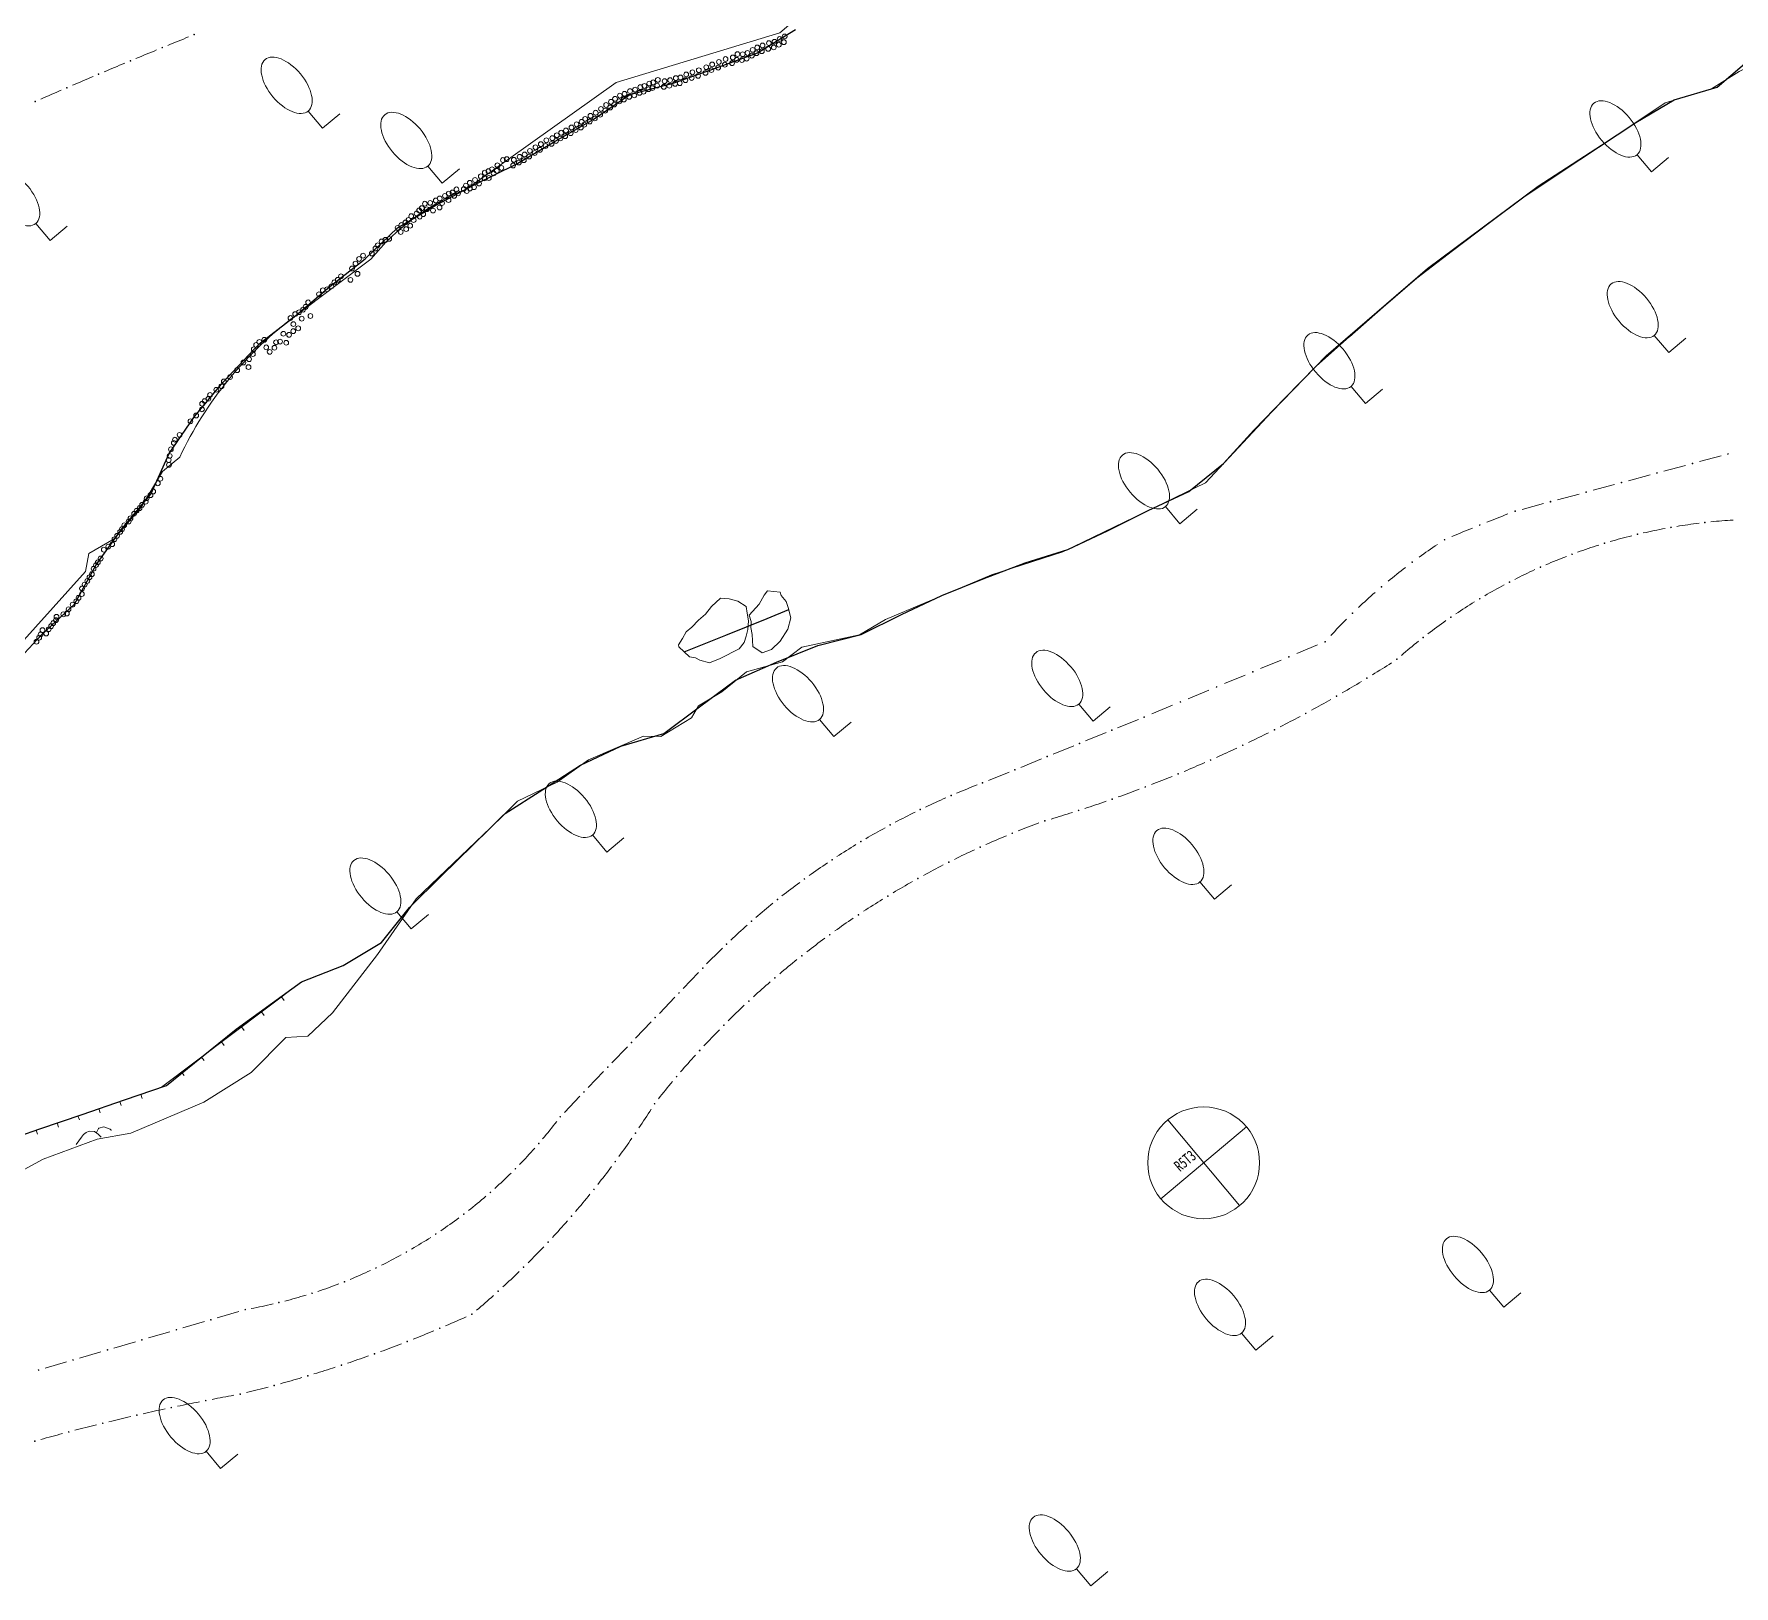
# Model space of a CAD drawing. Header units: metres. Extents: x -10443 to -4073, y -33280 to -26846.
# Drawn here: x -7285.17 to -7247.16, y -29008 to -28973.3 of the extents above; entities that cross this region are included whole.
import ezdxf
from ezdxf.enums import TextEntityAlignment as Align

# ---------------------------------------------------------------- set-up
doc = ezdxf.new("R2010")
doc.units = ezdxf.units.M
doc.header["$MEASUREMENT"] = 0
doc.linetypes.add('CONTINUOUS_1', pattern=[0])
doc.linetypes.add('CONTINUOUS_2', pattern=[0])
for name, color, linetype in [('R6護岸構造(不明)', 224, 'CONTINUOUS'), ('R6護岸構造(杭1列空洞有)', 2, 'CONTINUOUS'), ('R6護岸構造(杭2列目空洞有)', 1, 'CONTINUOUS'), ('R6護岸構造(矢板留)', 3, 'CONTINUOUS'), ('R6護岸構造(石組・玉石)', 5, 'CONTINUOUS')]:
    doc.layers.add(name, color=color, linetype=linetype)
for name, color, linetype, lineweight in [('園路', 241, 'CONTINUOUS_2', 18), ('基準点', 254, 'CONTINUOUS_2', 18), ('木', 254, 'CONTINUOUS_2', 18), ('木材', 241, 'CONTINUOUS_2', 18), ('石', 241, 'CONTINUOUS_2', 18), ('護岸', 241, 'CONTINUOUS_2', 18)]:
    doc.layers.add(name, color=color, linetype=linetype, lineweight=lineweight)
doc.styles.add('MS Gothic', font='MS Gothic.ttf')

msp = doc.modelspace()

# ---------------------------------------------------------------- hatches: boundary and pattern name
at = {"layer": '園路', "linetype": 'CONTINUOUS_1', "lineweight": 18}
for points in [[(-7281.582, -28973.318, 1), (-7281.597, -28973.318, 1)], [(-7282.297, -28973.608, 1), (-7282.312, -28973.608, 1)], [(-7283.72, -28974.202, 1), (-7283.735, -28974.202, 1)], [(-7283.009, -28973.903, 1), (-7283.024, -28973.903, 1)], [(-7284.429, -28974.505, 1), (-7284.444, -28974.505, 1)], [(-7285.137, -28974.812, 1), (-7285.152, -28974.812, 1)], [(-7248.081, -28982.905, 1), (-7248.096, -28982.905, 1)], [(-7247.287, -28982.692, 1), (-7247.302, -28982.692, 1)], [(-7249.667, -28983.332, 1), (-7249.682, -28983.332, 1)], [(-7248.874, -28983.118, 1), (-7248.889, -28983.118, 1)], [(-7250.461, -28983.545, 1), (-7250.476, -28983.545, 1)], [(-7252.048, -28983.971, 1), (-7252.063, -28983.971, 1)], [(-7251.254, -28983.758, 1), (-7251.269, -28983.758, 1)], [(-7252.84, -28984.281, 1), (-7252.855, -28984.281, 1)], [(-7249.311, -28984.488, 1), (-7249.326, -28984.488, 1)], [(-7248.561, -28984.332, 1), (-7248.576, -28984.332, 1)], [(-7247.804, -28984.223, 1), (-7247.819, -28984.223, 1)], [(-7253.624, -28984.609, 1), (-7253.639, -28984.609, 1)], [(-7250.049, -28984.688, 1), (-7250.064, -28984.688, 1)], [(-7254.346, -28985.112, 1), (-7254.361, -28985.112, 1)], [(-7251.482, -28985.223, 1), (-7251.497, -28985.223, 1)], [(-7250.774, -28984.934, 1), (-7250.789, -28984.934, 1)], [(-7252.172, -28985.555, 1), (-7252.187, -28985.555, 1)], [(-7255.034, -28985.661, 1), (-7255.049, -28985.661, 1)], [(-7252.84, -28985.928, 1), (-7252.855, -28985.928, 1)], [(-7255.684, -28986.254, 1), (-7255.699, -28986.254, 1)], [(-7253.484, -28986.342, 1), (-7253.499, -28986.342, 1)], [(-7256.294, -28986.889, 1), (-7256.309, -28986.889, 1)], [(-7254.101, -28986.794, 1), (-7254.116, -28986.794, 1)], [(-7257.104, -28987.226, 1), (-7257.119, -28987.226, 1)], [(-7254.69, -28987.282, 1), (-7254.705, -28987.282, 1)], [(-7258.722, -28987.899, 1), (-7258.737, -28987.899, 1)], [(-7257.913, -28987.562, 1), (-7257.928, -28987.562, 1)], [(-7255.359, -28987.703, 1), (-7255.374, -28987.703, 1)], [(-7259.532, -28988.235, 1), (-7259.547, -28988.235, 1)], [(-7256.039, -28988.105, 1), (-7256.054, -28988.105, 1)], [(-7260.341, -28988.572, 1), (-7260.356, -28988.572, 1)], [(-7256.729, -28988.49, 1), (-7256.744, -28988.49, 1)], [(-7261.064, -28988.867, 1), (-7261.079, -28988.867, 1)], [(-7257.429, -28988.856, 1), (-7257.444, -28988.856, 1)], [(-7261.787, -28989.161, 1), (-7261.802, -28989.161, 1)], [(-7258.138, -28989.204, 1), (-7258.153, -28989.204, 1)], [(-7263.233, -28989.75, 1), (-7263.248, -28989.75, 1)], [(-7262.51, -28989.456, 1), (-7262.525, -28989.456, 1)], [(-7258.856, -28989.534, 1), (-7258.871, -28989.534, 1)], [(-7263.955, -28990.045, 1), (-7263.97, -28990.045, 1)], [(-7260.317, -28990.136, 1), (-7260.332, -28990.136, 1)], [(-7259.582, -28989.844, 1), (-7259.597, -28989.844, 1)], [(-7264.658, -28990.327, 1), (-7264.673, -28990.327, 1)], [(-7261.058, -28990.408, 1), (-7261.073, -28990.408, 1)], [(-7265.346, -28990.64, 1), (-7265.361, -28990.64, 1)], [(-7262.562, -28990.893, 1), (-7262.577, -28990.893, 1)], [(-7261.807, -28990.66, 1), (-7261.822, -28990.66, 1)], [(-7266.02, -28990.984, 1), (-7266.035, -28990.984, 1)], [(-7263.29, -28991.172, 1), (-7263.305, -28991.172, 1)], [(-7266.678, -28991.358, 1), (-7266.693, -28991.358, 1)], [(-7264.007, -28991.481, 1), (-7264.022, -28991.481, 1)], [(-7267.318, -28991.762, 1), (-7267.333, -28991.762, 1)], [(-7264.71, -28991.817, 1), (-7264.725, -28991.817, 1)], [(-7267.94, -28992.193, 1), (-7267.955, -28992.193, 1)], [(-7265.4, -28992.182, 1), (-7265.415, -28992.182, 1)], [(-7268.541, -28992.653, 1), (-7268.556, -28992.653, 1)], [(-7266.074, -28992.574, 1), (-7266.089, -28992.574, 1)], [(-7269.121, -28993.139, 1), (-7269.136, -28993.139, 1)], [(-7266.732, -28992.993, 1), (-7266.747, -28992.993, 1)], [(-7267.372, -28993.438, 1), (-7267.387, -28993.438, 1)], [(-7269.679, -28993.65, 1), (-7269.694, -28993.65, 1)], [(-7267.995, -28993.908, 1), (-7268.01, -28993.908, 1)], [(-7270.213, -28994.186, 1), (-7270.228, -28994.186, 1)], [(-7270.743, -28994.74, 1), (-7270.758, -28994.74, 1)], [(-7268.598, -28994.403, 1), (-7268.613, -28994.403, 1)], [(-7269.18, -28994.921, 1), (-7269.195, -28994.921, 1)], [(-7271.274, -28995.293, 1), (-7271.289, -28995.293, 1)], [(-7269.741, -28995.463, 1), (-7269.756, -28995.463, 1)], [(-7271.805, -28995.847, 1), (-7271.82, -28995.847, 1)], [(-7270.281, -28996.027, 1), (-7270.296, -28996.027, 1)], [(-7272.335, -28996.401, 1), (-7272.35, -28996.401, 1)], [(-7270.797, -28996.611, 1), (-7270.812, -28996.611, 1)], [(-7272.866, -28996.955, 1), (-7272.881, -28996.955, 1)], [(-7271.289, -28997.216, 1), (-7271.304, -28997.216, 1)], [(-7273.397, -28997.508, 1), (-7273.412, -28997.508, 1)], [(-7273.879, -28998.107, 1), (-7273.894, -28998.107, 1)], [(-7271.715, -28997.872, 1), (-7271.73, -28997.872, 1)], [(-7272.168, -28998.511, 1), (-7272.183, -28998.511, 1)], [(-7274.401, -28998.671, 1), (-7274.416, -28998.671, 1)], [(-7274.961, -28999.198, 1), (-7274.976, -28999.198, 1)], [(-7272.645, -28999.131, 1), (-7272.66, -28999.131, 1)], [(-7275.555, -28999.686, 1), (-7275.57, -28999.686, 1)], [(-7273.146, -28999.731, 1), (-7273.161, -28999.731, 1)], [(-7276.182, -29000.131, 1), (-7276.197, -29000.131, 1)], [(-7273.67, -29000.312, 1), (-7273.685, -29000.312, 1)], [(-7276.837, -29000.533, 1), (-7276.852, -29000.533, 1)], [(-7278.224, -29001.196, 1), (-7278.239, -29001.196, 1)], [(-7277.519, -29000.888, 1), (-7277.534, -29000.888, 1)], [(-7274.217, -29000.872, 1), (-7274.232, -29000.872, 1)], [(-7278.948, -29001.454, 1), (-7278.963, -29001.454, 1)], [(-7274.785, -29001.409, 1), (-7274.8, -29001.409, 1)], [(-7280.44, -29001.819, 1), (-7280.455, -29001.819, 1)], [(-7279.688, -29001.662, 1), (-7279.703, -29001.662, 1)], [(-7275.374, -29001.924, 1), (-7275.389, -29001.924, 1)], [(-7281.981, -29002.27, 1), (-7281.996, -29002.27, 1)], [(-7281.211, -29002.045, 1), (-7281.226, -29002.045, 1)], [(-7276.092, -29002.238, 1), (-7276.107, -29002.238, 1)], [(-7283.522, -29002.721, 1), (-7283.537, -29002.721, 1)], [(-7282.752, -29002.495, 1), (-7282.767, -29002.495, 1)], [(-7276.818, -29002.533, 1), (-7276.833, -29002.533, 1)], [(-7284.292, -29002.946, 1), (-7284.307, -29002.946, 1)], [(-7278.293, -29003.063, 1), (-7278.308, -29003.063, 1)], [(-7277.552, -29002.808, 1), (-7277.567, -29002.808, 1)], [(-7285.063, -29003.171, 1), (-7285.078, -29003.171, 1)], [(-7279.793, -29003.515, 1), (-7279.808, -29003.515, 1)], [(-7279.04, -29003.299, 1), (-7279.055, -29003.299, 1)], [(-7281.325, -29003.854, 1), (-7281.34, -29003.854, 1)], [(-7280.552, -29003.71, 1), (-7280.567, -29003.71, 1)], [(-7282.863, -29004.179, 1), (-7282.878, -29004.179, 1)], [(-7282.095, -29004.01, 1), (-7282.11, -29004.01, 1)], [(-7284.389, -29004.555, 1), (-7284.404, -29004.555, 1)], [(-7283.627, -29004.36, 1), (-7283.642, -29004.36, 1)], [(-7285.147, -29004.761, 1), (-7285.162, -29004.761, 1)]]:
    msp.add_hatch(color=256, dxfattribs=at).paths.add_polyline_path(points, flags=0)

# ---------------------------------------------------------------- linework, layer by layer
at = {"layer": 'R6護岸構造(不明)', "linetype": 'ByBlock'}
msp.add_lwpolyline([(-7279.189, -28994.491), (-7278.258, -28994.129), (-7277.4, -28993.614), (-7276.775, -28992.834), (-7276.068, -28992.127), (-7275.353, -28991.427), (-7274.639, -28990.727), (-7273.793, -28990.195), (-7272.955, -28989.648), (-7272.049, -28989.225), (-7271.09, -28988.942), (-7270.288, -28988.344), (-7269.486, -28987.747), (-7268.569, -28987.348), (-7267.643, -28986.97), (-7266.674, -28986.725), (-7265.777, -28986.283), (-7264.873, -28985.854), (-7263.946, -28985.481), (-7263.012, -28985.124), (-7262.057, -28984.826), (-7261.153, -28984.399), (-7260.256, -28983.957), (-7259.352, -28983.53), (-7258.573, -28982.902), (-7257.899, -28982.163), (-7257.201, -28981.447), (-7256.504, -28980.73), (-7255.758, -28980.065), (-7255.007, -28979.404), (-7254.25, -28978.751), (-7253.457, -28978.142), (-7252.657, -28977.542), (-7251.857, -28976.942), (-7251.026, -28976.386), (-7250.191, -28975.835), (-7249.359, -28975.28), (-7248.495, -28974.776), (-7247.537, -28974.491), (-7246.927, -28973.968)], dxfattribs=at)
at = {"layer": 'R6護岸構造(杭1列空洞有)', "linetype": 'ByBlock'}
msp.add_lwpolyline([(-7285.679, -28987.46), (-7284.994, -28986.731), (-7284.264, -28986.048), (-7283.784, -28985.171), (-7283.198, -28984.361), (-7282.558, -28983.592), (-7282.151, -28982.679), (-7281.584, -28981.855), (-7280.942, -28981.088), (-7280.258, -28980.359), (-7280.108, -28980.208)], dxfattribs=at)
at = {"layer": 'R6護岸構造(杭2列目空洞有)', "linetype": 'ByBlock'}
msp.add_lwpolyline([(-7280.108, -28980.208), (-7279.316, -28979.597), (-7278.555, -28978.948), (-7277.77, -28978.329), (-7277.045, -28977.64), (-7276.184, -28977.131), (-7275.303, -28976.659), (-7274.406, -28976.217), (-7273.54, -28975.717), (-7272.673, -28975.217), (-7271.846, -28974.656), (-7270.878, -28974.405), (-7269.937, -28974.066), (-7268.998, -28973.724), (-7268.145, -28973.201)], dxfattribs=at)
at = {"layer": 'R6護岸構造(矢板留)', "linetype": 'ByBlock'}
msp.add_lwpolyline([(-7299.384, -29003.672), (-7298.028, -29002.203), (-7296.028, -29002.203), (-7293.849, -28999.341), (-7292.851, -28999.288), (-7291.852, -28999.236), (-7290.853, -28999.185), (-7289.855, -28999.134), (-7288.888, -28998.876), (-7287.923, -28998.617), (-7286.956, -28998.362), (-7285.989, -28998.106), (-7285.043, -28997.782), (-7284.098, -28997.455), (-7283.152, -28997.131), (-7282.206, -28996.806), (-7281.429, -28996.176), (-7280.651, -28995.549), (-7279.841, -28994.962), (-7279.189, -28994.491)], dxfattribs=at)
at = {"layer": 'R6護岸構造(石組・玉石)', "linetype": 'ByBlock'}
msp.add_lwpolyline([(-7270.634, -28987.113), (-7269.706, -28986.74), (-7268.779, -28986.367), (-7268.295, -28986.172)], dxfattribs=at)
at = {"layer": '園路', "linetype": 'CONTINUOUS_1', "lineweight": 18}
for p, q in [((-7248.243, -28982.947), (-7248.726, -28983.077)), ((-7247.45, -28982.734), (-7247.933, -28982.863)), ((-7249.037, -28983.16), (-7249.52, -28983.29)), ((-7250.624, -28983.587), (-7251.106, -28983.716)), ((-7249.83, -28983.373), (-7250.313, -28983.503)), ((-7251.417, -28983.8), (-7251.9, -28983.93)), ((-7256.476, -28986.961), (-7256.937, -28987.153)), ((-7257.285, -28987.298), (-7257.747, -28987.49)), ((-7258.094, -28987.634), (-7258.556, -28987.826)), ((-7258.904, -28987.971), (-7259.365, -28988.163)), ((-7260.479, -28988.625), (-7260.942, -28988.814)), ((-7259.713, -28988.308), (-7260.175, -28988.5)), ((-7261.201, -28988.92), (-7261.664, -28989.108)), ((-7261.924, -28989.214), (-7262.387, -28989.403)), ((-7263.37, -28989.803), (-7263.833, -28989.992)), ((-7262.647, -28989.509), (-7263.11, -28989.697)), ((-7270.313, -28994.282), (-7270.659, -28994.643)), ((-7279.637, -28994.828), (-7279.576, -28994.908)), ((-7270.843, -28994.836), (-7271.189, -28995.197)), ((-7280.531, -28995.5), (-7280.471, -28995.58)), ((-7280.084, -28995.164), (-7280.024, -28995.244)), ((-7271.374, -28995.39), (-7271.72, -28995.751)), ((-7280.978, -28995.836), (-7280.918, -28995.916)), ((-7281.425, -28996.173), (-7281.365, -28996.253)), ((-7271.905, -28995.943), (-7272.25, -28996.304)), ((-7281.872, -28996.509), (-7281.812, -28996.589)), ((-7272.435, -28996.497), (-7272.781, -28996.858)), ((-7282.787, -28997.005), (-7282.755, -28997.1)), ((-7283.722, -28997.326), (-7283.69, -28997.42)), ((-7283.255, -28997.165), (-7283.222, -28997.26)), ((-7272.966, -28997.051), (-7273.312, -28997.412)), ((-7285.126, -28997.806), (-7285.093, -28997.901)), ((-7284.658, -28997.646), (-7284.626, -28997.741)), ((-7284.19, -28997.486), (-7284.158, -28997.58)), ((-7280.593, -29001.862), (-7281.073, -29002.002)), ((-7282.134, -29002.313), (-7282.614, -29002.453)), ((-7281.363, -29002.087), (-7281.843, -29002.228)), ((-7282.904, -29002.538), (-7283.384, -29002.678)), ((-7284.445, -29002.989), (-7284.925, -29003.129)), ((-7283.675, -29002.763), (-7284.155, -29002.904))]:
    msp.add_line(p, q, dxfattribs=at)
at = {"layer": '園路', "linetype": 'CONTINUOUS_1', "lineweight": 18, "flags": 128}
msp.add_lwpolyline([(-7293.846, -28999.34), (-7289.877, -28999.135), (-7286.061, -28998.126), (-7282.319, -28996.845), (-7279.189, -28994.491)], dxfattribs=at)
at = {"layer": '園路', "linetype": 'CONTINUOUS_1', "lineweight": 18}
for centre in [(-7281.59, -28973.318), (-7282.304, -28973.608), (-7283.728, -28974.202), (-7283.017, -28973.903), (-7284.437, -28974.505), (-7285.144, -28974.812), (-7248.088, -28982.905), (-7247.295, -28982.692), (-7249.675, -28983.332), (-7248.882, -28983.118), (-7250.468, -28983.545), (-7252.055, -28983.971), (-7251.262, -28983.758), (-7252.847, -28984.281), (-7249.318, -28984.488), (-7248.569, -28984.332), (-7247.811, -28984.223), (-7253.631, -28984.609), (-7250.057, -28984.688), (-7254.354, -28985.112), (-7251.49, -28985.223), (-7250.781, -28984.934), (-7252.179, -28985.555), (-7255.042, -28985.661), (-7252.847, -28985.928), (-7255.692, -28986.254), (-7253.491, -28986.342), (-7256.302, -28986.889), (-7254.109, -28986.794), (-7257.111, -28987.226), (-7254.698, -28987.282), (-7258.73, -28987.899), (-7257.92, -28987.562), (-7255.367, -28987.703), (-7259.539, -28988.235), (-7256.046, -28988.105), (-7260.349, -28988.572), (-7256.736, -28988.49), (-7261.072, -28988.867), (-7257.436, -28988.856), (-7261.794, -28989.161), (-7258.145, -28989.204), (-7263.24, -28989.75), (-7262.517, -28989.456), (-7258.864, -28989.534), (-7263.963, -28990.045), (-7260.324, -28990.136), (-7259.59, -28989.844), (-7264.665, -28990.327), (-7261.066, -28990.408), (-7265.354, -28990.64), (-7262.569, -28990.893), (-7261.814, -28990.66), (-7266.028, -28990.984), (-7263.298, -28991.172), (-7266.685, -28991.358), (-7264.014, -28991.481), (-7267.326, -28991.762), (-7264.718, -28991.817), (-7267.947, -28992.193), (-7265.407, -28992.182), (-7268.548, -28992.653), (-7266.081, -28992.574), (-7269.129, -28993.139), (-7266.739, -28992.993), (-7267.38, -28993.438), (-7269.686, -28993.65), (-7268.002, -28993.908), (-7270.22, -28994.186), (-7270.751, -28994.74), (-7268.605, -28994.403), (-7269.188, -28994.921), (-7271.282, -28995.293), (-7269.749, -28995.463), (-7271.812, -28995.847), (-7270.288, -28996.027), (-7272.343, -28996.401), (-7270.804, -28996.611), (-7272.874, -28996.955), (-7271.296, -28997.216), (-7273.404, -28997.508), (-7273.886, -28998.107), (-7271.723, -28997.872), (-7272.175, -28998.511), (-7274.408, -28998.671), (-7274.968, -28999.198), (-7272.652, -28999.131), (-7275.563, -28999.686), (-7273.153, -28999.731), (-7276.189, -29000.131), (-7273.678, -29000.312), (-7276.845, -29000.533), (-7278.231, -29001.196), (-7277.527, -29000.888), (-7274.224, -29000.872), (-7278.955, -29001.454), (-7274.793, -29001.409), (-7280.448, -29001.819), (-7279.695, -29001.662), (-7275.382, -29001.924), (-7281.989, -29002.27), (-7281.218, -29002.045), (-7276.1, -29002.238), (-7283.529, -29002.721), (-7282.759, -29002.495), (-7276.826, -29002.533), (-7284.3, -29002.946), (-7278.3, -29003.063), (-7277.56, -29002.808), (-7285.07, -29003.171), (-7279.801, -29003.515), (-7279.048, -29003.299), (-7281.332, -29003.854), (-7280.56, -29003.71), (-7282.87, -29004.179), (-7282.103, -29004.01), (-7284.396, -29004.555), (-7283.635, -29004.36), (-7285.154, -29004.761)]:
    msp.add_circle(centre, 0.0075, dxfattribs=at)
for centre, radius, start, end in [((-7232.11, -29096.037), 132.319, 112.01781, 112.23431), ((-7232.11, -29096.037), 132.319, 112.35171, 112.56822), ((-7232.11, -29096.037), 132.319, 112.68562, 112.90212), ((-7232.11, -29096.037), 132.319, 113.35342, 113.56993), ((-7232.11, -29096.037), 132.319, 113.01952, 113.23603), ((-7239.594, -29017.033), 35.332, 110.9361, 111.7469), ((-7239.594, -29017.033), 35.332, 112.3148, 113.1256), ((-7246.402, -28996.676), 12.532, 100.5621, 102.8482), ((-7246.402, -28996.676), 12.532, 97.0629, 99.3489), ((-7246.402, -28996.676), 12.532, 93.5636, 95.8497), ((-7246.357, -28995.834), 13.376, 123.7604, 125.9022), ((-7246.402, -28996.676), 12.532, 107.5606, 109.8466), ((-7246.402, -28996.676), 12.532, 104.0614, 106.3474), ((-7246.357, -28995.834), 13.376, 127.5314, 129.6731), ((-7246.402, -28996.676), 12.532, 111.0599, 113.3459), ((-7246.402, -28996.676), 12.532, 118.0583, 120.3444), ((-7246.402, -28996.676), 12.532, 114.5591, 116.8451), ((-7246.357, -28995.834), 13.376, 131.3024, 133.4441), ((-7246.402, -28996.676), 12.532, 121.5576, 123.8436), ((-7246.357, -28995.834), 13.376, 135.0734, 137.2151), ((-7246.402, -28996.676), 12.532, 125.0568, 127.3429), ((-7246.402, -28996.676), 12.532, 128.5561, 130.8421), ((-7271.099, -28961.912), 30.211, 301.6589, 302.6072), ((-7271.099, -28961.912), 30.211, 300.1606, 301.1089), ((-7271.099, -28961.912), 30.211, 298.6623, 299.6106), ((-7271.099, -28961.912), 30.211, 297.164, 298.1123), ((-7271.099, -28961.912), 30.211, 295.6657, 296.6139), ((-7271.099, -28961.912), 30.211, 294.1674, 295.1156), ((-7271.099, -28961.912), 30.211, 292.6691, 293.6173), ((-7258.052, -29005.775), 16.804, 111.0326, 112.7375), ((-7271.099, -28961.912), 30.211, 289.6725, 290.6207), ((-7271.099, -28961.912), 30.211, 291.1708, 292.119), ((-7258.052, -29005.775), 16.804, 113.6128, 115.3177), ((-7271.099, -28961.912), 30.211, 288.1741, 289.1224), ((-7258.052, -29005.775), 16.804, 116.193, 117.8979), ((-7255.98, -29009.17), 19.429, 110.237, 111.7115), ((-7271.099, -28961.912), 30.211, 286.6758, 287.6241), ((-7258.052, -29005.775), 16.804, 118.7732, 120.4781), ((-7255.98, -29009.17), 19.429, 112.5373, 114.0118), ((-7258.052, -29005.775), 16.804, 121.3535, 123.0583), ((-7255.98, -29009.17), 19.429, 114.8375, 116.3121), ((-7258.052, -29005.775), 16.804, 123.9337, 125.6385), ((-7255.98, -29009.17), 19.429, 117.1378, 118.6123), ((-7258.052, -29005.775), 16.804, 126.5139, 128.2187), ((-7255.98, -29009.17), 19.429, 119.4381, 120.9126), ((-7258.052, -29005.775), 16.804, 129.0941, 130.7989), ((-7255.98, -29009.17), 19.429, 121.7383, 123.2128), ((-7258.052, -29005.775), 16.804, 131.6743, 133.3792), ((-7255.98, -29009.17), 19.429, 124.0386, 125.5131), ((-7255.98, -29009.17), 19.429, 126.3389, 127.8134), ((-7258.052, -29005.775), 16.804, 134.2545, 135.9594), ((-7255.98, -29009.17), 19.429, 128.6391, 130.1136), ((-7255.98, -29009.17), 19.429, 130.9394, 132.4139), ((-7255.98, -29009.17), 19.429, 133.2396, 134.7142), ((-7255.98, -29009.17), 19.429, 135.5399, 137.0144), ((-7255.98, -29009.17), 19.429, 137.8402, 139.3147), ((-7255.98, -29009.17), 19.429, 140.1404, 141.6149), ((-7288.161, -28986.707), 19.871, 326.2207, 327.6624), ((-7282.354, -28990.795), 11.188, 319.8777, 322.4382), ((-7288.161, -28986.707), 19.871, 323.9648, 325.4065), ((-7282.354, -28990.795), 11.188, 315.9399, 318.5005), ((-7282.354, -28990.795), 11.188, 312.0022, 314.5627), ((-7288.161, -28986.707), 19.871, 321.7089, 323.1506), ((-7282.354, -28990.795), 11.188, 308.0645, 310.625), ((-7288.161, -28986.707), 19.871, 319.4529, 320.8946), ((-7282.354, -28990.795), 11.188, 304.1267, 306.6872), ((-7288.161, -28986.707), 19.871, 317.197, 318.6387), ((-7282.354, -28990.795), 11.188, 300.189, 302.7495), ((-7288.161, -28986.707), 19.871, 314.9411, 316.3827), ((-7282.354, -28990.795), 11.188, 296.2512, 298.8118), ((-7282.354, -28990.795), 11.188, 292.3135, 294.874), ((-7288.161, -28986.707), 19.871, 312.6851, 314.1268), ((-7282.354, -28990.795), 11.188, 284.438, 286.9985), ((-7282.354, -28990.795), 11.188, 288.3757, 290.9363), ((-7288.161, -28986.707), 19.871, 310.4292, 311.8709), ((-7282.354, -28990.795), 11.188, 280.5002, 283.0608), ((-7287.517, -28975.141), 29.404, 293.1251, 294.0994), ((-7287.517, -28975.141), 29.404, 291.5982, 292.5725), ((-7287.517, -28975.141), 29.404, 290.0713, 291.0456), ((-7287.517, -28975.141), 29.404, 287.0174, 287.9917), ((-7287.517, -28975.141), 29.404, 288.5443, 289.5186), ((-7287.517, -28975.141), 29.404, 285.4905, 286.4648), ((-7272.261, -29050.55), 47.57, 101.1658, 101.768), ((-7272.261, -29050.55), 47.57, 100.2192, 100.8214), ((-7287.517, -28975.141), 29.404, 283.9636, 284.9379), ((-7272.261, -29050.55), 47.57, 103.059, 103.6612), ((-7272.261, -29050.55), 47.57, 102.1124, 102.7146), ((-7272.261, -29050.55), 47.57, 104.9521, 105.5544), ((-7272.261, -29050.55), 47.57, 104.0056, 104.6078)]:
    msp.add_arc(centre, radius, start, end, dxfattribs=at)
at = {"layer": '基準点', "linetype": 'CONTINUOUS_2', "lineweight": 18}
for p, q in [((-7259.977, -28999.341), (-7258.062, -28997.734)), ((-7258.216, -28999.495), (-7259.823, -28997.58))]:
    msp.add_line(p, q, dxfattribs=at)
msp.add_circle((-7259.019, -28998.538), 1.25, dxfattribs=at)
at = {"layer": '木', "linetype": 'CONTINUOUS_1', "lineweight": 18}
for p, q in [((-7278.719, -28975.408), (-7279.041, -28975.025)), ((-7278.336, -28975.086), (-7278.719, -28975.408)), ((-7249.008, -28976.384), (-7249.329, -28976.001)), ((-7248.624, -28976.063), (-7249.008, -28976.384)), ((-7276.044, -28976.641), (-7276.366, -28976.258)), ((-7275.661, -28976.319), (-7276.044, -28976.641)), ((-7284.811, -28977.921), (-7285.133, -28977.538)), ((-7284.428, -28977.6), (-7284.811, -28977.921)), ((-7248.621, -28980.423), (-7248.943, -28980.04)), ((-7248.238, -28980.102), (-7248.621, -28980.423)), ((-7255.403, -28981.565), (-7255.724, -28981.182)), ((-7255.02, -28981.244), (-7255.403, -28981.565)), ((-7259.55, -28984.25), (-7259.871, -28983.867)), ((-7259.167, -28983.928), (-7259.55, -28984.25)), ((-7261.49, -28988.666), (-7261.811, -28988.283)), ((-7267.286, -28989.009), (-7267.607, -28988.626)), ((-7261.107, -28988.345), (-7261.49, -28988.666)), ((-7266.903, -28988.688), (-7267.286, -28989.009)), ((-7272.365, -28991.592), (-7272.686, -28991.209)), ((-7271.982, -28991.271), (-7272.365, -28991.592)), ((-7258.78, -28992.643), (-7259.102, -28992.26)), ((-7258.397, -28992.321), (-7258.78, -28992.643)), ((-7276.736, -28993.309), (-7277.057, -28992.926)), ((-7276.353, -28992.988), (-7276.736, -28993.309)), ((-7252.306, -29001.768), (-7252.628, -29001.385)), ((-7251.923, -29001.447), (-7252.306, -29001.768)), ((-7257.849, -29002.727), (-7258.171, -29002.344)), ((-7257.466, -29002.406), (-7257.849, -29002.727)), ((-7281.001, -29005.369), (-7281.322, -29004.986)), ((-7280.618, -29005.048), (-7281.001, -29005.369)), ((-7261.544, -29007.997), (-7261.865, -29007.614)), ((-7261.161, -29007.676), (-7261.544, -29007.997))]:
    msp.add_line(p, q, dxfattribs=at)
for centre in [(-7279.523, -28974.45), (-7276.848, -28975.683), (-7249.811, -28975.426), (-7285.615, -28976.964), (-7249.425, -28979.466), (-7256.206, -28980.608), (-7260.353, -28983.292), (-7262.293, -28987.709), (-7268.089, -28988.052), (-7273.168, -28990.635), (-7259.584, -28991.685), (-7277.539, -28992.352), (-7253.11, -29000.811), (-7258.653, -29001.77), (-7281.804, -29004.412), (-7262.347, -29007.039)]:
    msp.add_ellipse(centre, major_axis=(-0.482, 0.575), ratio=0.533333, dxfattribs=at)
at = {"layer": '木材', "linetype": 'CONTINUOUS_2', "lineweight": 18}
for centre in [(-7268.74, -28973.507), (-7268.615, -28973.476), (-7268.501, -28973.416), (-7268.405, -28973.485), (-7268.388, -28973.358), (-7269.709, -28973.863), (-7269.547, -28973.828), (-7269.46, -28973.88), (-7269.443, -28973.753), (-7269.343, -28973.884), (-7269.326, -28973.756), (-7269.237, -28973.854), (-7269.22, -28973.727), (-7269.12, -28973.787), (-7269.103, -28973.659), (-7269.018, -28973.731), (-7269.001, -28973.603), (-7268.898, -28973.688), (-7268.881, -28973.56), (-7268.757, -28973.635), (-7268.632, -28973.604), (-7268.518, -28973.543), (-7270.821, -28974.291), (-7270.716, -28974.274), (-7270.589, -28974.207), (-7270.467, -28974.286), (-7270.45, -28974.159), (-7270.323, -28974.24), (-7270.306, -28974.113), (-7270.158, -28974.173), (-7270.141, -28974.046), (-7270.026, -28974.11), (-7270.009, -28973.983), (-7269.875, -28974.055), (-7269.858, -28973.928), (-7269.726, -28973.99), (-7269.564, -28973.956), (-7271.967, -28974.64), (-7271.846, -28974.579), (-7271.733, -28974.547), (-7271.632, -28974.619), (-7271.615, -28974.491), (-7271.541, -28974.592), (-7271.524, -28974.465), (-7271.432, -28974.538), (-7271.415, -28974.411), (-7271.346, -28974.512), (-7271.329, -28974.385), (-7271.24, -28974.457), (-7271.223, -28974.329), (-7271.089, -28974.485), (-7271.072, -28974.358), (-7270.966, -28974.461), (-7270.949, -28974.334), (-7270.838, -28974.418), (-7270.733, -28974.402), (-7270.606, -28974.335), (-7272.495, -28974.979), (-7272.398, -28975.017), (-7272.381, -28974.89), (-7272.289, -28974.947), (-7272.271, -28974.819), (-7272.197, -28974.881), (-7272.18, -28974.753), (-7272.088, -28974.808), (-7272.071, -28974.681), (-7271.984, -28974.767), (-7271.863, -28974.707), (-7271.75, -28974.674), (-7273.155, -28975.393), (-7273.041, -28975.322), (-7272.943, -28975.395), (-7272.926, -28975.267), (-7272.866, -28975.33), (-7272.849, -28975.202), (-7272.746, -28975.259), (-7272.729, -28975.132), (-7272.63, -28975.19), (-7272.613, -28975.063), (-7272.512, -28975.106), (-7273.84, -28975.766), (-7273.733, -28975.807), (-7273.716, -28975.679), (-7273.599, -28975.76), (-7273.582, -28975.632), (-7273.499, -28975.694), (-7273.482, -28975.566), (-7273.403, -28975.637), (-7273.386, -28975.51), (-7273.295, -28975.588), (-7273.278, -28975.461), (-7273.172, -28975.521), (-7273.058, -28975.45), (-7274.687, -28976.121), (-7274.601, -28976.102), (-7274.443, -28976.116), (-7274.331, -28976.177), (-7274.314, -28976.049), (-7274.219, -28976.125), (-7274.202, -28975.997), (-7274.101, -28976.044), (-7274.084, -28975.917), (-7273.977, -28975.964), (-7273.96, -28975.836), (-7273.858, -28975.893), (-7275.311, -28976.567), (-7275.181, -28976.485), (-7275.099, -28976.53), (-7275.093, -28976.403), (-7275.093, -28976.403), (-7275.012, -28976.37), (-7275.002, -28976.522), (-7274.931, -28976.328), (-7274.893, -28976.42), (-7274.824, -28976.361), (-7274.811, -28976.238), (-7274.721, -28976.298), (-7274.46, -28976.243), (-7275.984, -28976.922), (-7275.896, -28976.871), (-7275.814, -28976.845), (-7275.776, -28976.921), (-7275.727, -28976.777), (-7275.689, -28976.866), (-7275.563, -28976.771), (-7275.515, -28976.691), (-7275.496, -28976.815), (-7275.429, -28976.629), (-7275.426, -28976.757), (-7275.334, -28976.729), (-7275.221, -28976.645), (-7276.617, -28977.316), (-7276.56, -28977.248), (-7276.5, -28977.196), (-7276.469, -28977.332), (-7276.432, -28977.097), (-7276.389, -28977.221), (-7276.312, -28977.079), (-7276.251, -28977.251), (-7276.189, -28977.025), (-7276.103, -28977.183), (-7276.102, -28976.979), (-7276.048, -28977.084), (-7275.904, -28977.016), (-7277.043, -28977.638), (-7276.959, -28977.574), (-7276.865, -28977.516), (-7276.85, -28977.665), (-7276.801, -28977.46), (-7276.759, -28977.589), (-7276.738, -28977.374), (-7276.684, -28977.463), (-7276.547, -28977.386), (-7277.487, -28978.027), (-7277.401, -28977.942), (-7277.313, -28977.905), (-7277.229, -28977.884), (-7276.973, -28977.729), (-7277.983, -28978.436), (-7277.904, -28978.332), (-7277.815, -28978.259), (-7277.619, -28978.21), (-7277.538, -28978.098), (-7278.379, -28978.798), (-7278.309, -28978.72), (-7278.097, -28978.8), (-7278.061, -28978.546), (-7277.939, -28978.664), (-7278.801, -28979.121), (-7278.715, -28979.034), (-7278.619, -28979.011), (-7278.523, -28978.946), (-7278.459, -28978.856), (-7279.333, -28979.564), (-7279.245, -28979.523), (-7279.155, -28979.465), (-7279.098, -28979.403), (-7279.044, -28979.303), (-7278.992, -28979.607), (-7279.439, -28979.653), (-7279.375, -28979.947), (-7279.373, -28979.789), (-7279.266, -28979.883), (-7279.186, -28979.667), (-7280.258, -28980.351), (-7280.206, -28980.256), (-7280.133, -28980.186), (-7280.023, -28980.141), (-7279.98, -28980.309), (-7279.796, -28980.317), (-7279.76, -28980.195), (-7279.671, -28980.18), (-7279.596, -28980.004), (-7279.532, -28980.206), (-7279.469, -28980.029), (-7280.489, -28980.647), (-7280.376, -28980.75), (-7280.363, -28980.572), (-7280.279, -28980.459), (-7279.902, -28980.41), (-7280.928, -28981.071), (-7280.788, -28980.973), (-7280.63, -28980.818), (-7281.359, -28981.509), (-7281.272, -28981.457), (-7281.236, -28981.373), (-7281.095, -28981.257), (-7280.979, -28981.177), (-7281.546, -28981.831), (-7281.417, -28981.693), (-7281.412, -28981.569), (-7281.918, -28982.265), (-7281.675, -28981.961), (-7282.111, -28982.588), (-7282.047, -28982.445), (-7282.021, -28982.373), (-7282.161, -28982.826), (-7282.154, -28982.934), (-7282.138, -28982.735), (-7282.402, -28983.347), (-7282.347, -28983.246), (-7282.675, -28983.76), (-7282.652, -28983.682), (-7282.568, -28983.612), (-7282.506, -28983.53), (-7283.014, -28984.131), (-7282.934, -28984.029), (-7282.878, -28983.962), (-7282.812, -28983.903), (-7282.755, -28983.829), (-7283.315, -28984.522), (-7283.245, -28984.434), (-7283.205, -28984.372), (-7283.154, -28984.286), (-7283.055, -28984.201), (-7283.611, -28984.831), (-7283.51, -28984.763), (-7283.423, -28984.71), (-7283.374, -28984.598), (-7283.84, -28985.258), (-7283.787, -28985.176), (-7283.745, -28985.115), (-7283.682, -28985.028), (-7284.039, -28985.611), (-7283.981, -28985.532), (-7283.931, -28985.448), (-7283.878, -28985.378), (-7284.309, -28986.061), (-7284.225, -28985.984), (-7284.176, -28985.907), (-7284.101, -28985.823), (-7284.098, -28985.699), (-7284.681, -28986.407), (-7284.67, -28986.333), (-7284.519, -28986.277), (-7284.436, -28986.258), (-7284.399, -28986.163), (-7285.057, -28986.798), (-7285.024, -28986.726), (-7284.983, -28986.629), (-7284.899, -28986.706), (-7284.843, -28986.61), (-7284.79, -28986.541), (-7284.742, -28986.474), (-7285.117, -28986.889)]:
    msp.add_circle(centre, 0.0535, dxfattribs=at)
at = {"layer": '石', "linetype": 'CONTINUOUS_2', "lineweight": 18, "flags": 128}
for points in [[(-7270.761, -28986.955), (-7270.674, -28986.815), (-7270.587, -28986.671), (-7270.46, -28986.565), (-7270.316, -28986.408), (-7270.156, -28986.274), (-7270.026, -28986.105), (-7269.823, -28985.913), (-7269.626, -28985.932), (-7269.433, -28985.986), (-7269.251, -28986.105), (-7269.223, -28986.248), (-7269.196, -28986.42), (-7269.213, -28986.614), (-7269.249, -28986.765), (-7269.293, -28986.907), (-7269.405, -28987.051), (-7269.827, -28987.264), (-7270.07, -28987.358), (-7270.286, -28987.299), (-7270.378, -28987.252), (-7270.516, -28987.227), (-7270.752, -28987), (-7270.761, -28986.955)], [(-7269.18, -28986.298), (-7268.96, -28986.047), (-7268.844, -28985.847), (-7268.769, -28985.752), (-7268.491, -28985.784), (-7268.464, -28985.857), (-7268.353, -28985.99), (-7268.307, -28986.121), (-7268.252, -28986.354), (-7268.317, -28986.61), (-7268.488, -28986.878), (-7268.683, -28987.062), (-7268.89, -28987.14), (-7269.098, -28986.993), (-7269.117, -28986.727), (-7269.142, -28986.574), (-7269.138, -28986.436), (-7269.18, -28986.298)], [(-7283.772, -28997.861), (-7283.729, -28997.774), (-7283.72, -28997.763), (-7283.609, -28997.737), (-7283.467, -28997.783), (-7283.445, -28997.807), (-7283.442, -28997.811)], [(-7284.227, -28998.125), (-7284.109, -28997.966), (-7284.064, -28997.905), (-7284.009, -28997.862), (-7283.937, -28997.834), (-7283.816, -28997.836), (-7283.735, -28997.899), (-7283.683, -28997.951), (-7283.669, -28997.968)]]:
    msp.add_lwpolyline(points, dxfattribs=at)
at = {"layer": '護岸', "lineweight": 18, "flags": 128}
msp.add_lwpolyline([(-7308.027, -29084.037), (-7314.12, -29087.436), (-7314.469, -29086.607), (-7315.064, -29086.238), (-7315.208, -29085.831), (-7315.723, -29085.309), (-7316.034, -29084.834), (-7316.086, -29084.405), (-7316.489, -29083.689), (-7316.795, -29082.88), (-7317.005, -29081.876), (-7316.678, -29080.744), (-7317.018, -29079.99), (-7317.197, -29078.86), (-7316.921, -29078.482), (-7316.891, -29078.178), (-7316.556, -29077.721), (-7316.39, -29077.025), (-7316.067, -29076.271), (-7315.436, -29075.27), (-7315.393, -29074.651, -0.288423), (-7314.387, -29073.285), (-7314.158, -29072.585), (-7313.935, -29071.949), (-7313.566, -29070.927), (-7313.216, -29070.679), (-7312.856, -29069.834), (-7312.6, -29069.366), (-7312.33, -29068.675), (-7311.893, -29068.289), (-7311.566, -29067.795), (-7311.417, -29067.297), (-7311.061, -29066.936), (-7310.902, -29065.95), (-7310.85, -29065.489), (-7310.537, -29065.05), (-7310.579, -29064.475), (-7310.284, -29063.114), (-7309.907, -29061.875, 0.194338), (-7312.797, -29048.939, 0.069516), (-7318.602, -29041.987), (-7320.553, -29040.237), (-7321.482, -29039.04), (-7322.677, -29038.412), (-7323.767, -29037.819), (-7324.525, -29036.876), (-7325.507, -29036.898), (-7325.728, -29036.491), (-7325.812, -29035.749), (-7326.037, -29035.586), (-7326.494, -29035.146), (-7326.877, -29034.336), (-7326.891, -29033.818, -0.024416), (-7327.219, -29033.198, -0.125332), (-7328.357, -29031.226), (-7328.778, -29030.156, 0.231484), (-7329.771, -29029.304), (-7330.248, -29028.827), (-7330.457, -29027.659, -0.264542), (-7331.793, -29026.825), (-7332.129, -29026.601), (-7332.235, -29026.23), (-7332.434, -29025.998), (-7332.746, -29026.206), (-7334.128, -29026.103, 0.025048), (-7334.587, -29026.138), (-7335.008, -29026.356), (-7335.195, -29026.262), (-7335.617, -29026.39), (-7335.789, -29026.199), (-7335.678, -29025.945), (-7335.881, -29022.611), (-7335.343, -29022.496), (-7333.945, -29022.591), (-7332.838, -29022.321), (-7332.384, -29021.871), (-7331.95, -29021.804), (-7331.887, -29021.795), (-7330.229, -29021.125), (-7330.213, -29021.189), (-7330.071, -29020.83), (-7329.466, -29020.436), (-7328.933, -29020.115), (-7328.357, -29019.748), (-7327.918, -29019.428, -0.101763), (-7326.369, -29017.877), (-7325.81, -29017.66, -0.124184), (-7323.963, -29015.797), (-7322.863, -29014.792, -0.076263), (-7321.489, -29013.523), (-7321.243, -29013.326), (-7320.67, -29012.95), (-7320.493, -29012.885), (-7320.124, -29012.658), (-7320.004, -29012.211, 0.12791), (-7319.139, -29011.436, -0.12455), (-7318.282, -29010.192, 0.042697), (-7316.83, -29009.103, -0.143457), (-7315.828, -29007.785, -0.24416), (-7311.587, -29004.671), (-7309.89, -29003.86), (-7309.596, -29003.389), (-7307.914, -29002.038), (-7305.714, -29000.499), (-7303.65, -28999.406), (-7302.283, -28998.523), (-7301.057, -28997.412, -0.056829), (-7298.013, -28995.17, -0.036659), (-7293.423, -28993.282), (-7292.593, -28993.085), (-7291.78, -28992.458), (-7290.647, -28991.754), (-7289.988, -28991.321), (-7289.277, -28990.658), (-7288.793, -28990.32, -0.222982), (-7287.27, -28988.745), (-7286.893, -28988.676), (-7286.659, -28988.249), (-7284.019, -28985.32), (-7283.947, -28984.914), (-7283.381, -28984.587), (-7282.773, -28983.879), (-7282.3, -28983.087), (-7281.914, -28982.763, -0.123015), (-7279.326, -28979.603), (-7277.639, -28978.336, -0.129953), (-7275.495, -28976.768), (-7272.152, -28974.391), (-7268.494, -28973.279), (-7267.895, -28972.762), (-7266.661, -28972.563), (-7265.559, -28971.851), (-7263.999, -28971.172), (-7263.043, -28970.968), (-7259.643, -28969.513), (-7258.555, -28969.207), (-7258.2, -28969.034), (-7257.595, -28967.956), (-7256.898, -28967.942), (-7256.332, -28967.753), (-7255.465, -28967.032), (-7255.275, -28966.229), (-7255.709, -28965.579), (-7254.757, -28963.969), (-7254.016, -28962.847, -0.222516), (-7251.818, -28957.515), (-7251.146, -28956.986), (-7249.909, -28956.279), (-7247.864, -28955.949, -0.125683), (-7241.647, -28955.806), (-7235.201, -28957.892), (-7232.279, -28958.601), (-7231.659, -28959.085), (-7229.365, -28960.248), (-7227.738, -28961.281), (-7226.553, -28962.298), (-7225.691, -28962.66), (-7224.704, -28963.863), (-7223.151, -28965.295), (-7220.54, -28967.329), (-7218.729, -28969.119), (-7217.104, -28971.016), (-7215.529, -28971.656), (-7215.124, -28972.139), (-7213.482, -28973.035), (-7212.672, -28973.393), (-7211.37, -28973.947), (-7210.637, -28974.259), (-7209.382, -28974.288), (-7208.298, -28974.048), (-7206.989, -28974.504), (-7205.196, -28975.729, -0.376867), (-7204.18, -28980.08), (-7205.608, -28980.636), (-7206.949, -28981.76), (-7210.407, -28982.043), (-7215.233, -28980.263), (-7215.941, -28980.336), (-7217.406, -28981.199), (-7220.27, -28984.518), (-7222.061, -28987.646), (-7222.938, -28988.931), (-7222.996, -28989.398), (-7223.74, -28991.043), (-7224.355, -28991.411), (-7224.443, -28992.012), (-7225.227, -28992.472), (-7225.752, -28993.357), (-7226.08, -28994.753), (-7227.06, -28997.453, 0.089045), (-7227.451, -29007.217, 0.164021), (-7225.363, -29013.609), (-7224.891, -29014.619), (-7224.397, -29014.998), (-7223.056, -29016.95), (-7221.461, -29018.968, 0.188853), (-7218.41, -29020.943, -0.31035), (-7213.68, -29025.959), (-7213.583, -29026.923), (-7213.499, -29027.917, -0.135695), (-7215.762, -29033.195, 0.046883), (-7217.45, -29036.087), (-7217.731, -29036.97), (-7217.785, -29037.374), (-7218.09, -29037.918), (-7218.323, -29038.397), (-7218.546, -29038.736), (-7221.667, -29037.621), (-7221.204, -29036.593), (-7222.078, -29035.522), (-7223.624, -29035.535), (-7226.28, -29034.653), (-7226.072, -29033.498), (-7225.902, -29031.985), (-7225.508, -29030.498), (-7225.495, -29030.365), (-7225.205, -29028.929), (-7225.257, -29027.785), (-7225.444, -29026.968, 0.110139), (-7226.117, -29024.439), (-7227.119, -29024.549), (-7230.301, -29019.872), (-7231.148, -29018.902), (-7232.84, -29016.846), (-7233.167, -29015.358), (-7233.877, -29013.537, -0.14227), (-7233.796, -29004.802), (-7232.694, -28999.028), (-7231.917, -28995.615), (-7231.064, -28991.39), (-7230.094, -28988.338), (-7228.792, -28985.881), (-7228.4, -28984.07), (-7228.324, -28981), (-7228.244, -28979.744), (-7228.635, -28977.996), (-7230.018, -28976.949), (-7229.852, -28976.283), (-7230.31, -28975.777), (-7232.234, -28974.838), (-7233.764, -28974.507), (-7235.662, -28974.09), (-7240.757, -28973.333), (-7242.955, -28973.736), (-7244.424, -28973.536), (-7245.698, -28973.468), (-7247.043, -28974.143), (-7247.661, -28974.528), (-7248.701, -28974.84), (-7249.871, -28975.624), (-7251.542, -28976.705), (-7254.015, -28978.549), (-7256.281, -28980.5), (-7257.502, -28981.755), (-7258.975, -28983.337), (-7262.164, -28984.876), (-7263.759, -28985.391), (-7266.13, -28986.393), (-7266.716, -28986.735), (-7268.002, -28987.008), (-7268.434, -28987.338), (-7269.243, -28987.565), (-7269.795, -28988.007), (-7270.312, -28988.32), (-7270.467, -28988.593), (-7271.154, -28989.005), (-7271.542, -28989), (-7272.777, -28989.531), (-7273.477, -28990.031), (-7274.362, -28990.456), (-7274.963, -28991.048), (-7276.626, -28992.64), (-7277.493, -28993.884), (-7278.497, -28995.188), (-7279.046, -28995.707), (-7279.542, -28995.735), (-7280.319, -28996.519), (-7281.376, -28997.179), (-7283.009, -28997.872), (-7283.762, -28998.009), (-7284.971, -28998.453), (-7285.974, -28998.998), (-7286.73, -28999.04), (-7287.657, -28999.257), (-7288.48, -28999.454), (-7289.405, -28999.582), (-7289.866, -28999.738), (-7290.58, -29000.381), (-7291.295, -29000.169), (-7292.033, -28999.997), (-7293.064, -28999.775), (-7293.491, -28999.967), (-7293.794, -29000.201), (-7294.486, -29000.738), (-7295.443, -29001.508), (-7295.758, -29002.134), (-7296.275, -29002.617), (-7297.017, -29003.089), (-7297.702, -29003.458), (-7299.104, -29003.906), (-7300.881, -29004.588), (-7303.45, -29005.689), (-7304.935, -29007.213), (-7306.251, -29009.3), (-7307.393, -29011.067), (-7307.733, -29011.661), (-7308.21, -29012.127), (-7308.782, -29012.442), (-7309.585, -29013.171), (-7310.357, -29014.148), (-7310.732, -29014.783), (-7311.14, -29015.173), (-7311.641, -29015.337), (-7312.84, -29016.111), (-7313.944, -29017.268), (-7314.037, -29017.825), (-7315.515, -29019.645), (-7315.942, -29020.089), (-7316.213, -29020.507), (-7317.042, -29021.509), (-7317.314, -29021.837), (-7317.587, -29022.261), (-7318.043, -29022.878), (-7318.721, -29023.17), (-7319.339, -29023.908), (-7319.479, -29025.46), (-7319.531, -29026.312), (-7318.907, -29028.43), (-7318.53, -29029.455), (-7317.782, -29030.523), (-7317.146, -29031.657), (-7316.451, -29033.278), (-7316.344, -29034.11), (-7316.096, -29035.296), (-7315.381, -29036.541), (-7314.702, -29037.652), (-7314.408, -29037.976), (-7314.099, -29038.047), (-7312.774, -29039.966), (-7312.177, -29041.189), (-7312.143, -29041.49), (-7311.666, -29042.177), (-7311.398, -29042.326), (-7309.619, -29044.918), (-7308.622, -29046.014), (-7308.305, -29046.693), (-7307.801, -29047.006), (-7306.833, -29048.5), (-7305.563, -29050.474), (-7305.493, -29050.767), (-7305.088, -29051.25), (-7304.676, -29052.003), (-7304.507, -29052.662), (-7304.542, -29053.197), (-7304.403, -29053.794), (-7303.994, -29054.308), (-7303.635, -29054.918), (-7303.524, -29055.836), (-7303.324, -29056.271), (-7303.667, -29057.537), (-7303.462, -29057.958), (-7303.985, -29062.23), (-7304.323, -29064.314), (-7305.209, -29068.166), (-7305.932, -29070.145), (-7306.507, -29072.011), (-7306.199, -29072.379), (-7307.016, -29075.508), (-7307.231, -29076.102), (-7307.217, -29076.486), (-7307.345, -29077.45), (-7307.673, -29078.281), (-7307.822, -29079.036), (-7308.038, -29080.55), (-7307.999, -29081.557), (-7308.027, -29084.037)], format="xyb", dxfattribs=at)

# ---------------------------------------------------------------- texts
at = {"layer": '基準点', "lineweight": 18, "style": 'MS Gothic', "width": 0.769531}
msp.add_text('R5T3', height=0.25, rotation=40, dxfattribs=at).set_placement((-7259.548, -28998.747), (-7259.165, -28998.426), align=Align.FIT)

doc.saveas('drawing.dxf')
